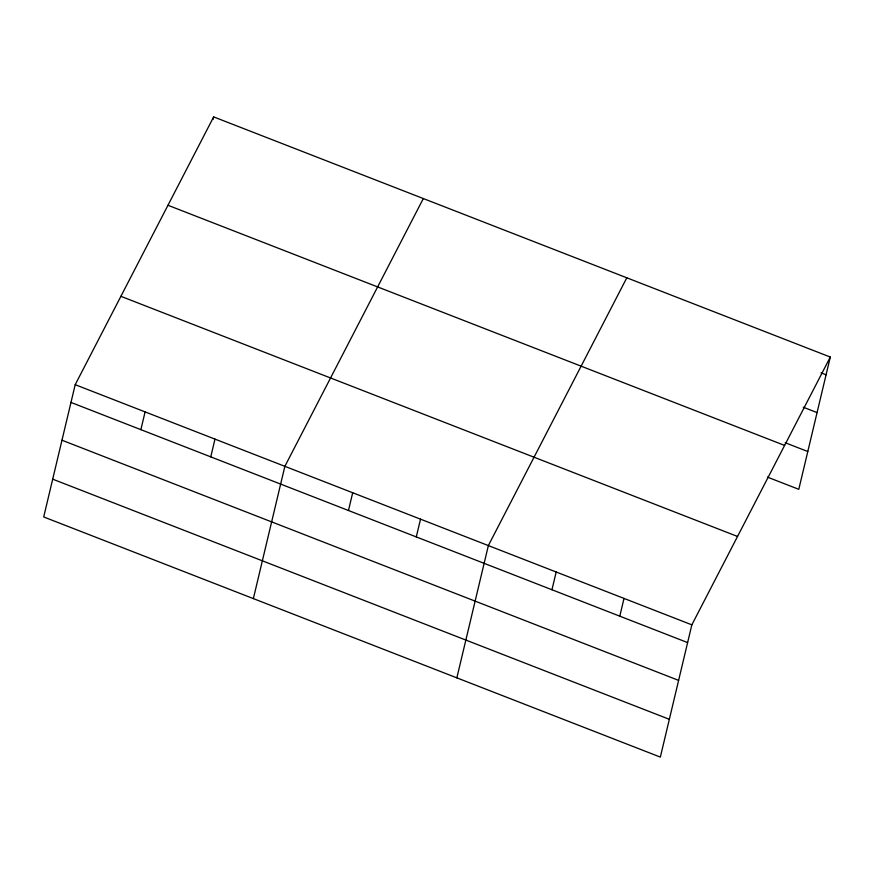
<?xml version="1.0" encoding="UTF-8"?>
<svg xmlns="http://www.w3.org/2000/svg" width="874" height="874" viewBox="0 0 874 874"><rect width="100%" height="100%" fill="white"/><g stroke="black" fill="none" stroke-linecap="round" stroke-linejoin="round"><path stroke-width="1.31" d="M75.208 384.68L43.7 516.949L660.34 757.102L691.847 624.834L830.3 357.051L213.66 116.898L75.208 384.68L691.847 624.834M213.059 119.443L213.66 116.898M140.867 429.647L145.095 411.894M210.754 456.873L214.982 439.119M253.362 598.592L284.869 466.334L423.322 198.551M348.464 510.503L352.692 492.75M416.297 536.92L420.525 519.167M456.851 677.853L488.358 545.584L626.811 277.801M551.953 589.753L556.192 572M619.786 616.17L624.014 598.417M830.3 357.051L798.792 489.32L767.383 477.095M821.047 372.848L826.072 374.804M803.25 407.218L817.07 412.594M785.18 442.725L807.794 451.53M167.972 205.27L784.612 445.423M120.896 296.319L737.536 536.461M70.98 402.433L687.62 642.587M61.978 440.223L678.617 680.376M52.702 479.16L669.342 719.313"/></g></svg>
